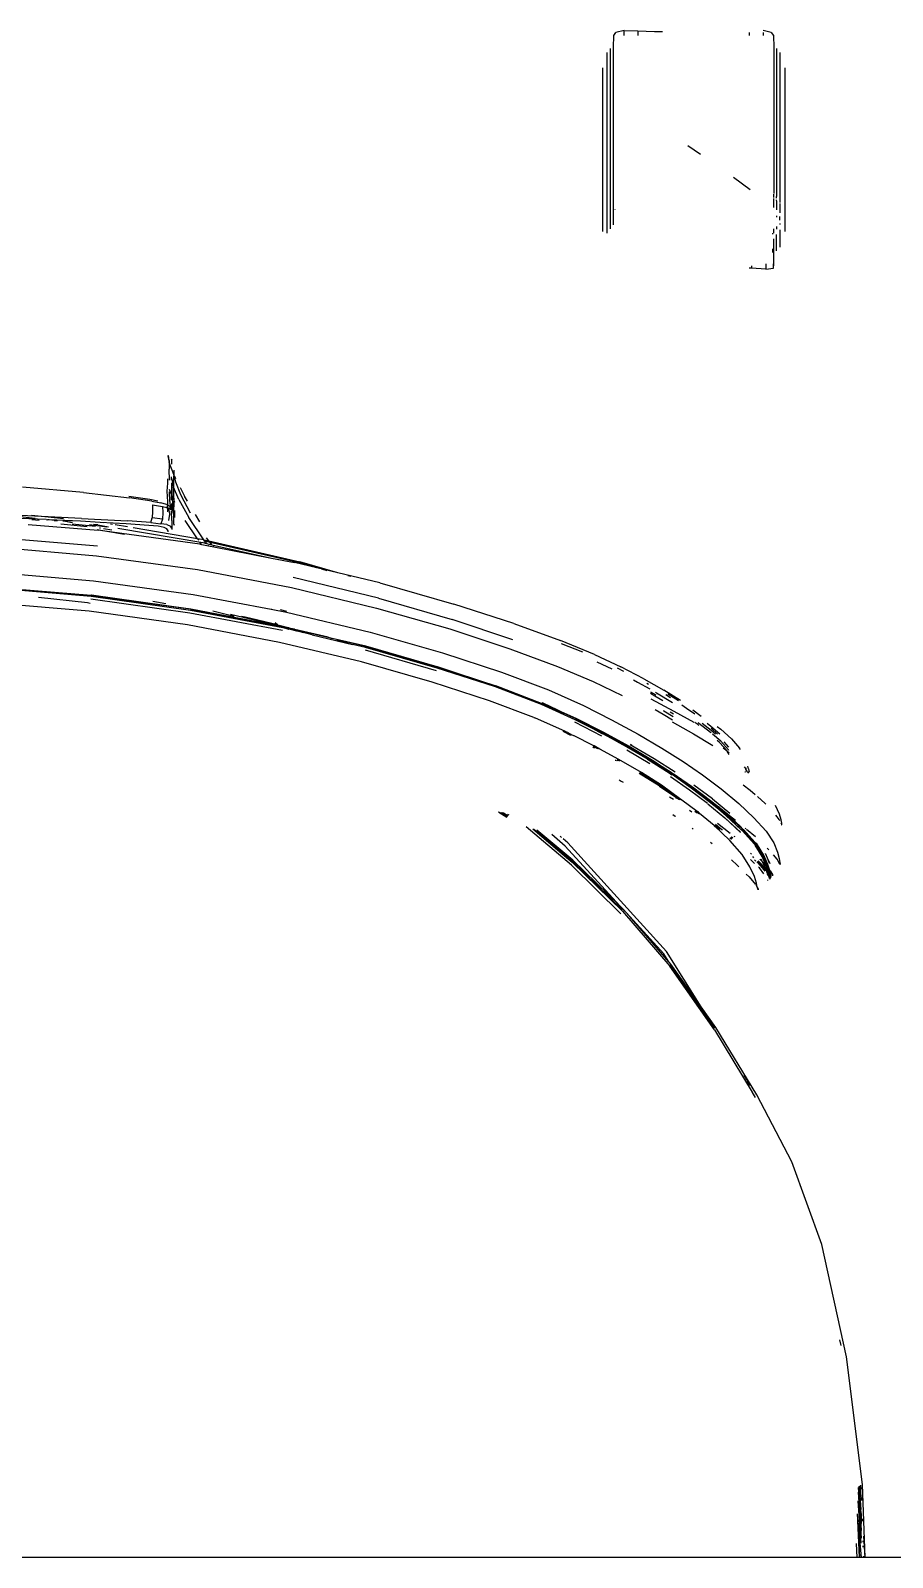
# Model space of a CAD drawing. Header units: millimetres. Extents: x -41292 to 298682, y -22072 to 33155.
# Drawn here: x 27783.1 to 27992.8, y 10760.6 to 11131.9 of the extents above; entities that cross this region are included whole.
import ezdxf

# ---------------------------------------------------------------- set-up
doc = ezdxf.new("R2010")
doc.units = ezdxf.units.MM

# ---------------------------------------------------------------- blocks, each defined once
blk = doc.blocks.new('AHSISHEUD')
for p, q in [((28554.88, 28779.97), (28552.88, 28779.47)), ((28554.88, 28779.97), (28558.18, 28779.87)), ((28554.88, 28779.52), (28554.88, 28779.97)), ((28558.18, 28779.87), (28562.28, 28779.77)), ((28558.18, 28779.87), (28558.18, 28779.61)), ((28562.28, 28779.77), (28564.22, 28779.77)), ((28590.68, 28779.47), (28588.68, 28779.97)), ((28552.28, 28775.87), (28552.38, 28778.77)), ((28552.38, 28778.77), (28552.88, 28779.47)), ((28554.88, 28778.77), (28554.88, 28779.47)), ((28558.18, 28779.47), (28558.18, 28778.77)), ((28585.38, 28778.77), (28585.38, 28779.47)), ((28588.68, 28779.47), (28588.68, 28778.77)), ((28590.68, 28779.47), (28591.18, 28778.77)), ((28591.18, 28778.77), (28591.28, 28775.87)), ((28550.78, 28730.7), (28550.78, 28774.67)), ((28551.58, 28731.79), (28551.58, 28775.57)), ((28552.28, 28732.75), (28552.28, 28775.87)), ((28591.28, 28775.87), (28591.28, 28740.34)), ((28591.98, 28775.57), (28591.98, 28739.64)), ((28592.78, 28774.67), (28592.78, 28738.19)), ((28549.58, 28770.87), (28549.58, 28731.07)), ((28593.98, 28770.87), (28593.98, 28731.07)), ((28570.37, 28752.05), (28573.47, 28749.95)), ((28585.57, 28741.25), (28581.47, 28744.25)), ((28591.28, 28740.06), (28591.28, 28740.19)), ((28591.28, 28739.39), (28591.28, 28739.94)), ((28591.28, 28736.94), (28591.28, 28739.14)), ((28591.98, 28739.19), (28591.98, 28739.59)), ((28552.58, 28736.52), (28552.58, 28736.48)), ((28591.98, 28738.67), (28591.98, 28738.77)), ((28591.98, 28738.6), (28591.98, 28736.38)), ((28592.78, 28737.88), (28592.78, 28735.64)), ((28591.28, 28730.7), (28591.28, 28731.73)), ((28591.98, 28734.88), (28591.98, 28734.59)), ((28591.98, 28732.33), (28591.98, 28731.66)), ((28592.78, 28733.88), (28592.78, 28734.74)), ((28592.78, 28733.03), (28592.78, 28732.77)), ((28592.78, 28731.48), (28592.78, 28727.27)), ((28590.98, 28730.71), (28590.98, 28730.49)), ((28591.28, 28723.27), (28591.28, 28729.35)), ((28591.98, 28726.37), (28591.98, 28730.34)), ((28590.98, 28726.87), (28590.98, 28725.97)), ((28585.88, 28722.17), (28585.3, 28722.18)), ((28585.88, 28722.76), (28585.88, 28722.17)), ((28589.38, 28721.97), (28585.88, 28722.17)), ((28589.38, 28723.27), (28589.38, 28721.97)), ((28589.38, 28721.97), (28591.18, 28722.17)), ((28591.18, 28722.17), (28591.18, 28723.27)), ((28591.18, 28722.17), (28591.28, 28723.27)), ((28443.87, 28676.54), (28444.07, 28676.64)), ((28443.87, 28676.54), (28444.17, 28674.94)), ((28444.17, 28675.44), (28444.07, 28676.64)), ((28444.87, 28675.74), (28444.67, 28675.54)), ((28444.87, 28674.54), (28444.87, 28675.74)), ((28444.17, 28675.44), (28444.17, 28674.94)), ((28444.17, 28674.94), (28444.17, 28673.34)), ((28445.32, 28672.03), (28444.17, 28674.94)), ((28444.27, 28670.64), (28444.17, 28673.34)), ((28445.32, 28672.03), (28445.27, 28671.54)), ((28445.37, 28672.54), (28445.32, 28672.03)), ((28445.37, 28671.9), (28445.32, 28672.03)), ((28445.37, 28673.04), (28445.37, 28672.54)), ((28445.37, 28672.54), (28445.37, 28671.9)), ((28423.37, 28667.64), (28408.57, 28668.94)), ((28443.77, 28669.94), (28443.67, 28667.94)), ((28443.77, 28670.94), (28443.77, 28669.94)), ((28444.77, 28667.15), (28444.27, 28668.34)), ((28444.77, 28670.64), (28444.77, 28671.44)), ((28444.87, 28670.84), (28444.77, 28671.44)), ((28444.77, 28670), (28444.77, 28667.15)), ((28444.87, 28670.84), (28445.27, 28668.94)), ((28444.97, 28667.04), (28444.97, 28669.74)), ((28445.27, 28671.54), (28445.27, 28668.94)), ((28446.57, 28665.94), (28445.27, 28668.94)), ((28445.27, 28668.94), (28445.27, 28666.84)), ((28445.47, 28671.64), (28445.37, 28671.9)), ((28445.37, 28671.9), (28445.37, 28670.94)), ((28445.47, 28671.64), (28445.78, 28671.04)), ((28445.87, 28670.14), (28445.47, 28671.64)), ((28447.07, 28667.04), (28445.87, 28670.14)), ((28446.88, 28668.89), (28447.97, 28666.74)), ((28423.37, 28667.64), (28434.57, 28666.34)), ((28434.37, 28666.74), (28439.47, 28666.04)), ((28439.97, 28665.54), (28434.57, 28666.34)), ((28439.47, 28666.04), (28441.47, 28665.64)), ((28439.97, 28665.54), (28442.17, 28665.14)), ((28440.17, 28664.64), (28440.17, 28663.04)), ((28440.17, 28664.64), (28442.57, 28664.24)), ((28443.57, 28664.74), (28442.17, 28665.14)), ((28443.57, 28664.74), (28443.77, 28664.64)), ((28443.67, 28667.94), (28443.77, 28665.34)), ((28443.77, 28665.34), (28443.77, 28664.64)), ((28443.77, 28664.64), (28444.37, 28664.34)), ((28443.77, 28664.64), (28443.77, 28663.92)), ((28444.37, 28665.44), (28444.27, 28667.84)), ((28444.37, 28665.44), (28444.45, 28664.08)), ((28444.99, 28666.63), (28444.77, 28667.15)), ((28444.77, 28665.78), (28444.77, 28667.15)), ((28444.77, 28664.93), (28444.77, 28663.45)), ((28444.99, 28666.63), (28444.97, 28667.04)), ((28445.07, 28664.54), (28444.99, 28666.63)), ((28445.31, 28665.87), (28444.99, 28666.63)), ((28445.16, 28662.96), (28445.07, 28664.54)), ((28445.27, 28666.84), (28445.31, 28665.87)), ((28445.31, 28665.87), (28445.37, 28664.14)), ((28445.57, 28665.24), (28445.31, 28665.87)), ((28446.57, 28665.94), (28448.97, 28661.54)), ((28449.37, 28662.64), (28447.07, 28667.04)), ((28448.68, 28665.56), (28447.97, 28666.74)), ((28411.59, 28661.34), (28403.53, 28662.18)), ((28414.26, 28661.04), (28407.97, 28661.34)), ((28414.79, 28661.72), (28408.07, 28662.04)), ((28410.71, 28662.15), (28414.79, 28661.72)), ((28412.58, 28660.81), (28410.8, 28661)), ((28414.26, 28661.04), (28414.63, 28661.03)), ((28414.99, 28660.99), (28414.63, 28661.03)), ((28414.79, 28661.72), (28418.47, 28661.34)), ((28422.87, 28661.34), (28414.79, 28661.72)), ((28416.21, 28660.86), (28414.99, 28660.99)), ((28422.67, 28660.64), (28414.99, 28660.99)), ((28416.21, 28660.86), (28417.08, 28660.83)), ((28422.87, 28661.34), (28434.07, 28660.74)), ((28439.77, 28660.34), (28440.07, 28661.44)), ((28440.17, 28663.04), (28440.07, 28661.44)), ((28442.57, 28661.14), (28440.07, 28661.44)), ((28442.57, 28661.14), (28442.17, 28660.04)), ((28442.57, 28664.24), (28442.67, 28662.74)), ((28442.57, 28664.24), (28443.61, 28663.96)), ((28442.67, 28662.74), (28442.57, 28661.14)), ((28443.61, 28663.96), (28443.57, 28663.74)), ((28443.67, 28664.24), (28443.61, 28663.96)), ((28443.61, 28663.96), (28443.77, 28663.92)), ((28443.77, 28663.92), (28443.77, 28662.9)), ((28443.77, 28663.92), (28444.07, 28663.84)), ((28444.07, 28663.84), (28444.27, 28662.34)), ((28444.07, 28663.84), (28444.47, 28663.64)), ((28444.27, 28662.34), (28444.07, 28660.84)), ((28444.45, 28664.08), (28444.37, 28664.34)), ((28444.57, 28663.64), (28444.45, 28664.08)), ((28444.45, 28664.08), (28444.47, 28663.64)), ((28444.47, 28663.64), (28444.57, 28663.56)), ((28444.57, 28663.64), (28444.57, 28663.56)), ((28444.57, 28663.56), (28444.77, 28663.45)), ((28444.77, 28663.45), (28444.97, 28663.34)), ((28444.87, 28660.84), (28444.77, 28663.06)), ((28444.87, 28660.84), (28444.87, 28658.94)), ((28444.97, 28663.34), (28445.16, 28662.96)), ((28445.16, 28662.96), (28445.27, 28662.74)), ((28445.17, 28662.84), (28445.16, 28662.96)), ((28445.27, 28662.34), (28445.17, 28662.84)), ((28445.27, 28662.74), (28445.27, 28662.34)), ((28445.27, 28662.34), (28445.27, 28662.14)), ((28445.37, 28660.04), (28445.37, 28664.14)), ((28445.47, 28663.24), (28445.47, 28661.54)), ((28451.12, 28656.41), (28448.07, 28660.84)), ((28452.67, 28656.15), (28448.97, 28661.54)), ((28451.67, 28660.54), (28450.61, 28662.31)), ((28409.93, 28659.84), (28426.97, 28658.45)), ((28424.27, 28659.3), (28417.88, 28659.94)), ((28420.24, 28660.44), (28418.31, 28660.64)), ((28419.37, 28660.59), (28420.24, 28660.44)), ((28420.24, 28660.44), (28420.68, 28660.42)), ((28426.28, 28659.33), (28420.65, 28659.94)), ((28427.46, 28660.38), (28422.67, 28660.64)), ((28424.81, 28659.87), (28429.02, 28659.32)), ((28426.87, 28659.75), (28425.83, 28659.86)), ((28428.57, 28658.23), (28426.67, 28658.55)), ((28426.87, 28659.75), (28429.45, 28659.31)), ((28428.57, 28658.23), (28426.97, 28658.45)), ((28427.49, 28658.93), (28427.3, 28658.96)), ((28428.35, 28660.23), (28427.46, 28660.38)), ((28433.77, 28660.04), (28427.46, 28660.38)), ((28428.26, 28658.8), (28428.24, 28658.8)), ((28430.29, 28658.44), (28428.26, 28658.8)), ((28433.35, 28657.42), (28428.57, 28658.23)), ((28451.67, 28655.05), (28428.57, 28658.23)), ((28430.43, 28659.88), (28429.94, 28659.97)), ((28434.11, 28659.27), (28431.1, 28659.77)), ((28431.75, 28658.93), (28452.37, 28655.45)), ((28439.27, 28659.64), (28433.77, 28660.04)), ((28439.77, 28660.34), (28434.07, 28660.74)), ((28451.12, 28656.41), (28435.45, 28659.04)), ((28441.57, 28659.44), (28439.27, 28659.64)), ((28439.77, 28660.34), (28442.17, 28660.04)), ((28442.97, 28659.14), (28441.57, 28659.44)), ((28443.67, 28659.84), (28442.17, 28660.04)), ((28443.67, 28658.84), (28442.97, 28659.14)), ((28443.67, 28659.84), (28444.57, 28659.44)), ((28443.97, 28658.34), (28443.67, 28658.84)), ((28443.97, 28658.04), (28443.97, 28658.34)), ((28444.87, 28658.94), (28444.57, 28659.44)), ((28444.87, 28658.94), (28444.87, 28658.64)), ((28445.47, 28659.64), (28445.37, 28660.04)), ((28400.97, 28654.45), (28426.57, 28652.25)), ((28401.07, 28656.85), (28426.77, 28654.65)), ((28452.67, 28656.15), (28451.12, 28656.41)), ((28451.39, 28656.02), (28451.12, 28656.41)), ((28451.67, 28655.05), (28452.09, 28655)), ((28451.96, 28655.19), (28451.78, 28655.45)), ((28452.12, 28654.96), (28452.09, 28655)), ((28452.12, 28654.96), (28453.77, 28654.64)), ((28452.37, 28655.45), (28453.3, 28655.24)), ((28452.91, 28655.77), (28452.57, 28655.85)), ((28452.67, 28656.15), (28453.88, 28655.87)), ((28453.07, 28655.54), (28452.91, 28655.77)), ((28454.19, 28655.48), (28452.91, 28655.77)), ((28453.07, 28655.54), (28453.3, 28655.24)), ((28453.88, 28655.87), (28453.27, 28656.64)), ((28453.3, 28655.24), (28454.6, 28654.95)), ((28453.61, 28654.85), (28453.77, 28654.64)), ((28453.77, 28654.64), (28455.05, 28654.39)), ((28453.88, 28655.87), (28475.97, 28650.75)), ((28454.6, 28654.95), (28454.19, 28655.48)), ((28475.87, 28650.55), (28454.19, 28655.48)), ((28454.6, 28654.95), (28469.12, 28651.71)), ((28455.05, 28654.39), (28454.9, 28654.58)), ((28455.05, 28654.39), (28469.12, 28651.71)), ((28426.57, 28652.25), (28451.07, 28648.95)), ((28469.12, 28651.71), (28471.28, 28651.23)), ((28469.12, 28651.71), (28474.67, 28650.65)), ((28480.1, 28649.35), (28474.67, 28650.65)), ((28480.1, 28649.35), (28475.87, 28650.55)), ((28485.22, 28648.11), (28475.97, 28650.75)), ((28400.57, 28648.35), (28425.77, 28646.15)), ((28425.77, 28646.15), (28450.07, 28642.85)), ((28451.07, 28648.95), (28473.97, 28644.55)), ((28495.17, 28641.95), (28474.37, 28646.95)), ((28485.22, 28648.11), (28480.1, 28649.35)), ((28482.65, 28648.62), (28481.36, 28648.99)), ((28495.47, 28645.65), (28485.22, 28648.11)), ((28488.39, 28647.21), (28487.68, 28647.41)), ((28400.27, 28644.75), (28425.27, 28642.65)), ((28425.27, 28642.55), (28400.27, 28644.65)), ((28425.27, 28642.35), (28400.27, 28644.45)), ((28449.37, 28639.25), (28425.27, 28642.65)), ((28425.27, 28642.65), (28449.47, 28639.35)), ((28449.37, 28639.25), (28425.27, 28642.55)), ((28449.37, 28638.95), (28425.27, 28642.35)), ((28425.29, 28642.75), (28429.23, 28642.19)), ((28450.07, 28642.85), (28469.06, 28639.25)), ((28473.97, 28644.55), (28494.67, 28639.55)), ((28495.47, 28645.65), (28513.47, 28640.45)), ((28424.77, 28638.75), (28400.07, 28640.85)), ((28412.4, 28642.16), (28424.37, 28640.85)), ((28424.37, 28640.85), (28425.01, 28640.73)), ((28448.67, 28635.45), (28424.77, 28638.75)), ((28425.17, 28641.75), (28449.27, 28638.35)), ((28443.42, 28640.56), (28440.26, 28641.12)), ((28471.87, 28634.95), (28449.37, 28639.25)), ((28471.87, 28634.75), (28449.37, 28639.05)), ((28471.87, 28634.75), (28449.37, 28638.95)), ((28449.47, 28639.35), (28465.96, 28636.2)), ((28454.86, 28638.84), (28460.06, 28637.6)), ((28469.06, 28639.25), (28468.98, 28639.32)), ((28469.06, 28639.25), (28472.77, 28638.55)), ((28472.82, 28638.73), (28471.27, 28639.1)), ((28472.77, 28638.55), (28493.07, 28633.65)), ((28494.67, 28639.55), (28512.47, 28634.45)), ((28495.17, 28641.95), (28513.07, 28636.75)), ((28528.07, 28635.75), (28513.47, 28640.45)), ((28471.07, 28631.15), (28448.67, 28635.45)), ((28449.27, 28638.35), (28471.77, 28634.15)), ((28459.14, 28638.02), (28468.35, 28635.83)), ((28462.71, 28637.34), (28461.79, 28637.52)), ((28470.59, 28635.43), (28462.71, 28637.34)), ((28465.96, 28636.2), (28466.57, 28636.05)), ((28466.57, 28636.05), (28470.24, 28635.38)), ((28468.35, 28635.83), (28468.44, 28635.81)), ((28468.44, 28635.81), (28468.54, 28635.79)), ((28468.54, 28635.79), (28470.59, 28635.43)), ((28470.59, 28635.43), (28470, 28635.95)), ((28470.24, 28635.38), (28470.41, 28635.34)), ((28470.41, 28635.34), (28470.71, 28635.32)), ((28470.62, 28635.4), (28470.59, 28635.43)), ((28470.71, 28635.32), (28470.62, 28635.4)), ((28470.99, 28635.33), (28470.62, 28635.4)), ((28470.71, 28635.32), (28471.97, 28635.05)), ((28471.98, 28635.09), (28470.99, 28635.33)), ((28470.99, 28635.33), (28471.97, 28635.15)), ((28471.9, 28634.98), (28471.87, 28634.95)), ((28471.9, 28634.98), (28472.47, 28634.85)), ((28472.85, 28634.84), (28471.95, 28635.03)), ((28471.97, 28635.05), (28472.85, 28634.84)), ((28472, 28635.57), (28472.06, 28635.51)), ((28472.47, 28634.85), (28473.03, 28634.68)), ((28472.85, 28634.84), (28472.89, 28634.81)), ((28527.77, 28631.85), (28513.07, 28636.75)), ((28528.07, 28635.75), (28539.37, 28631.65)), ((28490.97, 28626.45), (28471.07, 28631.15)), ((28471.87, 28634.79), (28472.47, 28634.65)), ((28472.47, 28634.65), (28471.87, 28634.75)), ((28472.47, 28634.65), (28473.23, 28634.42)), ((28472.89, 28634.81), (28473.03, 28634.68)), ((28473.35, 28634.72), (28472.89, 28634.81)), ((28473.03, 28634.68), (28473.11, 28634.66)), ((28473.11, 28634.66), (28473.38, 28634.39)), ((28473.22, 28634.63), (28473.11, 28634.66)), ((28473.22, 28634.63), (28475.1, 28634.08)), ((28474.87, 28634.27), (28473.22, 28634.63)), ((28473.38, 28634.39), (28473.23, 28634.42)), ((28473.74, 28634.6), (28473.35, 28634.72)), ((28475.26, 28633.94), (28473.38, 28634.39)), ((28474.73, 28634.39), (28473.74, 28634.6)), ((28474.87, 28634.27), (28473.74, 28634.6)), ((28474.76, 28634.36), (28474.73, 28634.39)), ((28474.87, 28634.27), (28474.76, 28634.36)), ((28482.92, 28632.43), (28474.76, 28634.36)), ((28474.93, 28634.22), (28474.87, 28634.27)), ((28475.1, 28634.08), (28474.93, 28634.22)), ((28475.15, 28634.19), (28474.93, 28634.22)), ((28475.1, 28634.08), (28476.87, 28633.56)), ((28475.26, 28633.94), (28475.1, 28634.08)), ((28475.22, 28634.17), (28475.15, 28634.19)), ((28475.43, 28634.1), (28475.22, 28634.17)), ((28476.87, 28633.56), (28475.26, 28633.94)), ((28475.51, 28634.08), (28475.43, 28634.1)), ((28479.02, 28633.04), (28475.51, 28634.08)), ((28484.89, 28631.86), (28475.51, 28634.08)), ((28479.02, 28633.04), (28476.87, 28633.56)), ((28479.02, 28633.04), (28488.78, 28630.71)), ((28482.92, 28632.43), (28483.84, 28632.17)), ((28492.07, 28630.25), (28483.84, 28632.17)), ((28484.89, 28631.86), (28488.78, 28630.71)), ((28492.07, 28630.15), (28484.89, 28631.86)), ((28493.07, 28633.65), (28510.67, 28628.65)), ((28512.47, 28634.45), (28527.07, 28629.65)), ((28547.67, 28628.25), (28539.37, 28631.65)), ((28491.97, 28629.95), (28488.78, 28630.71)), ((28491.87, 28629.35), (28509.17, 28624.35)), ((28509.37, 28625.05), (28491.97, 28629.95)), ((28509.37, 28624.95), (28491.97, 28629.95)), ((28509.37, 28625.25), (28492.07, 28630.25)), ((28509.37, 28625.25), (28492.07, 28630.15)), ((28510.67, 28628.65), (28525.07, 28623.95)), ((28527.07, 28629.65), (28538.67, 28625.35)), ((28544.86, 28628.8), (28539.64, 28630.87)), ((28547.67, 28628.25), (28554.07, 28625.25)), ((28508.17, 28621.55), (28490.97, 28626.45)), ((28509.47, 28625.25), (28509.37, 28625.25)), ((28523.57, 28620.35), (28509.37, 28624.95)), ((28509.47, 28625.25), (28523.67, 28620.65)), ((28523.67, 28620.55), (28509.47, 28625.25)), ((28525.07, 28623.95), (28536.47, 28619.65)), ((28538.67, 28625.35), (28547.37, 28621.65)), ((28548.28, 28626.45), (28551.87, 28624.77)), ((28554.82, 28624.14), (28553.24, 28624.96)), ((28559.67, 28622.35), (28554.07, 28625.25)), ((28522.17, 28616.95), (28508.17, 28621.55)), ((28534.77, 28616.15), (28523.57, 28620.35)), ((28534.77, 28616.05), (28523.57, 28620.35)), ((28534.77, 28616.35), (28523.67, 28620.65)), ((28534.77, 28616.35), (28523.67, 28620.55)), ((28547.37, 28621.65), (28554.37, 28618.25)), ((28557.13, 28622.09), (28558.17, 28621.55)), ((28558.17, 28621.55), (28561.14, 28619.87)), ((28559.67, 28622.35), (28564.57, 28619.55)), ((28560.81, 28620.91), (28560.37, 28621.17)), ((28532.95, 28612.93), (28522.17, 28616.95)), ((28534.77, 28616.35), (28534.87, 28616.35)), ((28541.43, 28613.43), (28534.87, 28616.35)), ((28534.92, 28616.43), (28538.75, 28614.72)), ((28535.17, 28616.45), (28534.98, 28616.53)), ((28538.75, 28614.72), (28535.17, 28616.45)), ((28536.47, 28619.65), (28544.97, 28615.85)), ((28561.28, 28619.18), (28562.57, 28618.45)), ((28562.37, 28618.15), (28561.31, 28618.75)), ((28561.37, 28617.45), (28566.97, 28614.45)), ((28564.32, 28616.95), (28562.37, 28618.15)), ((28562.48, 28619.12), (28562.77, 28618.95)), ((28562.77, 28618.95), (28566.67, 28616.55)), ((28568.57, 28617.05), (28564.57, 28619.55)), ((28566.15, 28617.73), (28565.06, 28618.4)), ((28565.53, 28618.64), (28568.07, 28617.05)), ((28532.95, 28612.93), (28533.16, 28612.84)), ((28540.64, 28609.49), (28533.16, 28612.84)), ((28540.24, 28613.68), (28534.77, 28616.15)), ((28542.97, 28612.35), (28534.77, 28616.05)), ((28538.75, 28614.72), (28543.17, 28612.75)), ((28541.43, 28613.43), (28538.75, 28614.72)), ((28542.62, 28612.85), (28541.43, 28613.43)), ((28543.07, 28612.65), (28542.62, 28612.85)), ((28544.07, 28612.15), (28543.07, 28612.65)), ((28543.07, 28612.65), (28543.17, 28612.65)), ((28543.17, 28612.75), (28549.87, 28609.35)), ((28543.17, 28612.65), (28544.07, 28612.15)), ((28544.97, 28615.85), (28551.77, 28612.35)), ((28564.37, 28613.65), (28562.39, 28614.82)), ((28566.63, 28612.26), (28564.37, 28613.65)), ((28564.38, 28614.66), (28564.57, 28614.55)), ((28564.57, 28614.55), (28566.77, 28613.15)), ((28566.86, 28613.75), (28566.07, 28614.25)), ((28566.97, 28614.45), (28571.87, 28611.75)), ((28570.07, 28615.15), (28568.9, 28615.93)), ((28572.09, 28613.71), (28570.07, 28615.15)), ((28571.57, 28614.75), (28573.62, 28613.28)), ((28539.95, 28609.57), (28541.84, 28608.66)), ((28540.67, 28609.47), (28540.64, 28609.49)), ((28541.17, 28609.25), (28540.67, 28609.47)), ((28541.17, 28609.25), (28542.17, 28608.75)), ((28542.77, 28611.85), (28549.37, 28608.45)), ((28547.35, 28610.13), (28542.97, 28612.35)), ((28547.35, 28610.13), (28543, 28612.43)), ((28544.53, 28611.9), (28544.07, 28612.15)), ((28545.79, 28611.21), (28544.53, 28611.9)), ((28544.53, 28611.9), (28549.87, 28609.25)), ((28551.37, 28608.15), (28545.79, 28611.21)), ((28549.67, 28609.25), (28545.79, 28611.21)), ((28549.67, 28609.15), (28545.79, 28611.21)), ((28549.57, 28608.95), (28547.35, 28610.13)), ((28549.67, 28608.95), (28547.35, 28610.13)), ((28549.65, 28608.91), (28549.57, 28608.95)), ((28549.77, 28609.2), (28549.67, 28609.25)), ((28555.87, 28605.85), (28549.67, 28609.15)), ((28551.8, 28607.78), (28549.67, 28608.95)), ((28549.87, 28609.35), (28556.07, 28605.95)), ((28551.77, 28612.35), (28558.27, 28608.85)), ((28558.27, 28608.85), (28564.07, 28605.45)), ((28566.57, 28611.85), (28571.77, 28608.95)), ((28571.77, 28608.95), (28576.47, 28606.15)), ((28572.77, 28611.25), (28572.09, 28611.73)), ((28573.07, 28611.01), (28572.77, 28611.25)), ((28573.07, 28611.55), (28572.91, 28611.66)), ((28573.07, 28611.55), (28575.87, 28609.35)), ((28573.87, 28611.58), (28576.07, 28609.85)), ((28575.97, 28610.75), (28575.04, 28611.48)), ((28576.08, 28609.17), (28575.87, 28609.35)), ((28578.14, 28608.84), (28575.97, 28610.75)), ((28577.58, 28608.9), (28576.07, 28610.35)), ((28576.07, 28609.85), (28577.08, 28608.96)), ((28578.37, 28607.15), (28576.38, 28608.9)), ((28577.49, 28610.73), (28578.37, 28610.05)), ((28580.97, 28607.75), (28578.37, 28610.05)), ((28542.17, 28608.75), (28542.6, 28608.51)), ((28547.52, 28606.07), (28542.6, 28608.51)), ((28547.23, 28605.72), (28547.46, 28605.59)), ((28547.27, 28605.77), (28547.7, 28605.54)), ((28547.37, 28605.89), (28548.22, 28605.43)), ((28547.43, 28605.96), (28548.52, 28605.36)), ((28548.68, 28605.33), (28547.46, 28606)), ((28547.57, 28606.05), (28547.52, 28606.07)), ((28548.98, 28605.26), (28547.57, 28606.05)), ((28553.57, 28602.75), (28548.98, 28605.26)), ((28553.86, 28606.7), (28551.37, 28608.15)), ((28553.86, 28606.7), (28551.8, 28607.78)), ((28555.42, 28605.8), (28551.8, 28607.78)), ((28555.87, 28605.85), (28552.72, 28607.58)), ((28555.87, 28605.65), (28553.86, 28606.7)), ((28555.42, 28605.8), (28553.86, 28606.7)), ((28555.87, 28605.55), (28555.42, 28605.8)), ((28555.97, 28605.75), (28555.87, 28605.85)), ((28555.91, 28605.63), (28555.87, 28605.65)), ((28561.14, 28602.45), (28555.87, 28605.55)), ((28561.57, 28602.45), (28555.97, 28605.75)), ((28559.02, 28604.03), (28555.97, 28605.75)), ((28556.07, 28605.95), (28561.77, 28602.55)), ((28556.07, 28605.85), (28561.77, 28602.55)), ((28562.17, 28602.85), (28556.37, 28606.25)), ((28556.77, 28606.12), (28556.42, 28606.32)), ((28564.07, 28605.45), (28569.27, 28602.25)), ((28578.07, 28606.85), (28577.52, 28607.33)), ((28579.93, 28604.8), (28578.07, 28606.85)), ((28578.37, 28607.15), (28580.27, 28605.05)), ((28578.97, 28605.55), (28579.93, 28604.8)), ((28579.14, 28606.99), (28580.24, 28605.72)), ((28580.97, 28607.75), (28582.97, 28605.45)), ((28583.16, 28605.13), (28582.97, 28605.45)), ((28552.72, 28602.58), (28552.82, 28602.57)), ((28552.82, 28602.57), (28552.98, 28602.48)), ((28552.82, 28602.57), (28552.94, 28602.45)), ((28553.13, 28602.6), (28553.31, 28602.49)), ((28553.19, 28602.66), (28553.6, 28602.43)), ((28553.77, 28602.39), (28553.23, 28602.7)), ((28553.77, 28602.39), (28553.26, 28602.73)), ((28559.07, 28599.55), (28553.57, 28602.75)), ((28553.87, 28602.36), (28553.77, 28602.39)), ((28555.57, 28605.05), (28561.17, 28601.75)), ((28565.87, 28599.35), (28560.53, 28602.74)), ((28561.47, 28602.25), (28561.14, 28602.45)), ((28566.47, 28599.05), (28561.47, 28602.25)), ((28561.57, 28602.25), (28561.47, 28602.25)), ((28566.57, 28599.35), (28561.57, 28602.45)), ((28566.57, 28599.05), (28561.57, 28602.25)), ((28566.57, 28599.35), (28561.66, 28602.49)), ((28561.77, 28602.55), (28566.57, 28599.35)), ((28567.27, 28599.65), (28562.17, 28602.85)), ((28569.27, 28602.25), (28573.97, 28598.95)), ((28579.97, 28604.75), (28579.93, 28604.8)), ((28580.47, 28603.91), (28579.97, 28604.75)), ((28579.97, 28604.75), (28580.41, 28604.42)), ((28580.34, 28604.93), (28580.27, 28605.05)), ((28553.67, 28597.75), (28554.17, 28597.45)), ((28558.5, 28599.37), (28563.37, 28596.35)), ((28558.55, 28599.42), (28563.37, 28596.35)), ((28563.57, 28596.35), (28558.61, 28599.47)), ((28563.57, 28596.45), (28558.63, 28599.48)), ((28563.97, 28596.45), (28559.07, 28599.55)), ((28566.48, 28598.94), (28565.87, 28599.35)), ((28566.17, 28598.55), (28570.77, 28595.35)), ((28566.53, 28599), (28566.47, 28599.05)), ((28566.67, 28599.25), (28566.57, 28599.35)), ((28566.57, 28599.35), (28566.77, 28599.25)), ((28571.18, 28595.77), (28566.57, 28599.05)), ((28571.17, 28596.15), (28566.67, 28599.25)), ((28566.77, 28599.25), (28571.28, 28596.21)), ((28566.84, 28599.3), (28571.28, 28596.21)), ((28573.97, 28598.95), (28578.47, 28595.55)), ((28584.09, 28600.91), (28584.47, 28600.45)), ((28584.44, 28599.65), (28584.27, 28599.65)), ((28584.47, 28600.65), (28584.47, 28600.45)), ((28584.51, 28600.38), (28584.47, 28600.45)), ((28584.51, 28600.38), (28584.57, 28599.95)), ((28584.87, 28599.75), (28584.51, 28600.38)), ((28584.57, 28599.95), (28584.52, 28599.81)), ((28584.87, 28599.75), (28585.07, 28599.45)), ((28585.17, 28600.45), (28584.96, 28601.12)), ((28585.17, 28599.35), (28585.07, 28599.45)), ((28585.17, 28600.45), (28585.27, 28599.65)), ((28554.17, 28597.45), (28554.62, 28597.16)), ((28563.37, 28596.35), (28563.47, 28596.25)), ((28563.47, 28596.25), (28568.19, 28593.08)), ((28563.47, 28596.25), (28568.44, 28593)), ((28568.37, 28593.25), (28563.57, 28596.45)), ((28568.6, 28592.94), (28563.57, 28596.35)), ((28568.37, 28593.25), (28563.97, 28596.45)), ((28570.77, 28595.35), (28575.13, 28592.08)), ((28571.3, 28596.05), (28571.17, 28596.15)), ((28571.27, 28596.05), (28571.17, 28596.15)), ((28575.57, 28592.55), (28571.18, 28595.77)), ((28575.57, 28592.45), (28571.18, 28595.77)), ((28572.47, 28594.95), (28571.19, 28595.8)), ((28571.95, 28595.55), (28571.27, 28596.05)), ((28571.28, 28596.21), (28571.48, 28596.06)), ((28571.48, 28596.06), (28575.87, 28592.75)), ((28571.48, 28596.06), (28575.67, 28592.75)), ((28576.37, 28593.15), (28571.87, 28596.45)), ((28572.27, 28595.3), (28571.95, 28595.55)), ((28575.57, 28592.75), (28572.27, 28595.3)), ((28575.67, 28592.75), (28572.27, 28595.3)), ((28575.57, 28592.75), (28572.47, 28594.95)), ((28578.47, 28595.55), (28582.77, 28592.05)), ((28583.81, 28596.57), (28585.57, 28595.25)), ((28585.57, 28595.25), (28586.74, 28594.21)), ((28566.88, 28592.96), (28565.94, 28593.59)), ((28567.48, 28593.29), (28567.57, 28593.27)), ((28567.57, 28593.27), (28567.63, 28593.23)), ((28567.57, 28593.27), (28567.58, 28593.22)), ((28568.89, 28592.85), (28568.37, 28593.25)), ((28572.67, 28590.05), (28568.89, 28592.85)), ((28571.37, 28589.9), (28570.78, 28590.31)), ((28575.27, 28591.95), (28579.37, 28588.55)), ((28575.64, 28592.69), (28575.57, 28592.75)), ((28577.84, 28590.62), (28575.57, 28592.55)), ((28577.84, 28590.62), (28575.57, 28592.45)), ((28579.07, 28589.92), (28575.64, 28592.69)), ((28576.31, 28592.21), (28575.64, 28592.69)), ((28575.67, 28592.75), (28575.87, 28592.65)), ((28576.31, 28592.21), (28575.67, 28592.75)), ((28575.87, 28592.75), (28578.13, 28590.92)), ((28575.87, 28592.65), (28577.1, 28591.65)), ((28579.07, 28589.92), (28576.31, 28592.21)), ((28577.1, 28591.65), (28576.31, 28592.21)), ((28580.57, 28589.55), (28576.37, 28593.05)), ((28577.1, 28591.65), (28580.07, 28589.25)), ((28578.13, 28590.92), (28577.1, 28591.65)), ((28579.67, 28589.05), (28577.84, 28590.62)), ((28579.77, 28589.05), (28577.84, 28590.62)), ((28578.13, 28590.92), (28578.37, 28590.75)), ((28580.07, 28589.35), (28578.37, 28590.75)), ((28582.77, 28592.05), (28586.47, 28588.55)), ((28587.33, 28593.69), (28589.17, 28592.05)), ((28589.17, 28592.05), (28589.37, 28591.83)), ((28592.67, 28589.45), (28591.67, 28591.55)), ((28524.42, 28589.92), (28524.31, 28589.94)), ((28524.42, 28589.92), (28526.38, 28588.67)), ((28524.68, 28589.86), (28524.57, 28589.88)), ((28524.68, 28589.86), (28526.43, 28588.74)), ((28524.93, 28589.8), (28526.5, 28588.83)), ((28526.56, 28588.92), (28525.29, 28589.71)), ((28526.61, 28588.99), (28525.54, 28589.66)), ((28526.52, 28589.43), (28526.8, 28589.26)), ((28566.7, 28589.33), (28567.27, 28588.95)), ((28567.27, 28588.95), (28567.36, 28588.88)), ((28572.04, 28590.13), (28572.45, 28589.84)), ((28572.07, 28590.15), (28572.45, 28589.84)), ((28572.23, 28590.23), (28573.07, 28589.62)), ((28572.29, 28590.26), (28573.22, 28589.56)), ((28572.45, 28589.84), (28572.53, 28589.81)), ((28573.22, 28589.56), (28572.67, 28590.05)), ((28573.02, 28589.9), (28572.74, 28590.1)), ((28576.79, 28586.66), (28573.22, 28589.56)), ((28576.79, 28586.66), (28577.47, 28586.13)), ((28580.57, 28583.05), (28576.79, 28586.66)), ((28576.94, 28586.76), (28578.06, 28585.88)), ((28578.63, 28585.64), (28577.1, 28586.87)), ((28577.58, 28587.19), (28580.7, 28584.78)), ((28579.77, 28589.35), (28579.07, 28589.92)), ((28579.37, 28588.55), (28583.17, 28585.05)), ((28579.37, 28588.55), (28583.17, 28584.95)), ((28583.27, 28585.73), (28579.67, 28589.05)), ((28579.87, 28589.25), (28579.77, 28589.35)), ((28583.27, 28585.73), (28579.77, 28589.05)), ((28583.57, 28585.85), (28579.87, 28589.25)), ((28580.07, 28589.35), (28583.44, 28586.15)), ((28581.97, 28587.9), (28580.07, 28589.35)), ((28580.07, 28589.25), (28583.87, 28585.65)), ((28586.47, 28588.55), (28589.47, 28585.25)), ((28591.72, 28589.18), (28592.57, 28588.05)), ((28592.57, 28588.05), (28592.67, 28587.87)), ((28593.07, 28588.05), (28592.67, 28589.45)), ((28592.98, 28587.32), (28593.07, 28587.15)), ((28593.27, 28587.25), (28593.07, 28588.05)), ((28593.07, 28587.15), (28593.17, 28586.85)), ((28593.17, 28586.85), (28593.27, 28586.85)), ((28593.27, 28586.85), (28593.27, 28587.25)), ((28542.07, 28577.05), (28531.05, 28586.3)), ((28532.64, 28585.84), (28540.87, 28578.92)), ((28532.93, 28585.75), (28540.04, 28579.82)), ((28542.37, 28578.25), (28533.61, 28585.55)), ((28540.57, 28581.64), (28537.29, 28584.47)), ((28539.66, 28583.75), (28539.33, 28584.04)), ((28541.17, 28582.44), (28540.04, 28583.42)), ((28571.41, 28586.02), (28571.66, 28585.84)), ((28577.47, 28586.13), (28577.5, 28586.11)), ((28578.06, 28585.88), (28578.12, 28585.85)), ((28578.77, 28585.58), (28578.63, 28585.64)), ((28583.57, 28579.65), (28580.57, 28583.05)), ((28580.59, 28583.65), (28580.97, 28583.35)), ((28580.65, 28583.68), (28581.03, 28583.38)), ((28580.83, 28583.76), (28580.97, 28583.65)), ((28581.26, 28583.56), (28580.95, 28583.81)), ((28580.97, 28583.65), (28581.07, 28583.55)), ((28581.27, 28583.65), (28581.03, 28583.84)), ((28581.07, 28583.55), (28581.16, 28583.48)), ((28581.32, 28583.6), (28581.27, 28583.65)), ((28581.59, 28584.09), (28581.77, 28583.95)), ((28583.47, 28585.55), (28583.27, 28585.73)), ((28583.51, 28585.51), (28583.47, 28585.55)), ((28583.57, 28585.45), (28583.51, 28585.51)), ((28583.61, 28585.81), (28583.57, 28585.85)), ((28586.57, 28582.15), (28583.57, 28585.45)), ((28583.67, 28585.75), (28583.61, 28585.81)), ((28586.57, 28582.45), (28583.67, 28585.75)), ((28583.87, 28585.65), (28586.69, 28582.65)), ((28583.92, 28585.69), (28586.69, 28582.65)), ((28584.52, 28585.84), (28584.32, 28586.01)), ((28586.8, 28583.93), (28584.66, 28585.72)), ((28589.47, 28585.25), (28591.27, 28582.45)), ((28539.47, 28580.44), (28540.04, 28579.82)), ((28540.04, 28579.82), (28540.87, 28578.92)), ((28540.04, 28579.82), (28542.17, 28578.05)), ((28553.87, 28567.13), (28540.57, 28581.64)), ((28541.17, 28582.44), (28565.17, 28556.04)), ((28575.87, 28582.6), (28576.26, 28582.29)), ((28585.47, 28576.65), (28583.57, 28579.65)), ((28585.86, 28579.66), (28585.59, 28579.93)), ((28586.67, 28582.35), (28586.57, 28582.45)), ((28586.65, 28582.02), (28586.57, 28582.15)), ((28586.67, 28582.05), (28586.57, 28582.15)), ((28588.47, 28579.45), (28586.67, 28582.35)), ((28586.75, 28581.86), (28586.67, 28582.05)), ((28586.69, 28582.65), (28586.87, 28582.45)), ((28588.47, 28579.15), (28586.75, 28581.86)), ((28586.87, 28582.45), (28586.97, 28582.35)), ((28586.97, 28582.35), (28588.77, 28579.45)), ((28589.47, 28577.15), (28588.47, 28579.45)), ((28588.57, 28579.35), (28588.47, 28579.45)), ((28589.47, 28576.85), (28588.47, 28579.15)), ((28588.57, 28579.05), (28588.47, 28579.15)), ((28589.57, 28577.05), (28588.57, 28579.35)), ((28588.77, 28579.45), (28588.81, 28579.35)), ((28588.81, 28579.35), (28588.87, 28579.35)), ((28588.87, 28579.35), (28589.87, 28577.05)), ((28589.3, 28579.78), (28589.27, 28579.85)), ((28589.33, 28579.71), (28589.27, 28579.75)), ((28589.73, 28578.75), (28589.33, 28579.71)), ((28590.09, 28580.75), (28589.7, 28581.15)), ((28592.07, 28578.45), (28591.19, 28579.5)), ((28591.27, 28582.45), (28592.17, 28580.15)), ((28592.17, 28580.15), (28592.57, 28578.65)), ((28540.87, 28578.92), (28542.27, 28577.75)), ((28554.07, 28565.15), (28542.07, 28577.05)), ((28542.17, 28578.05), (28554.37, 28566.15)), ((28554.47, 28565.85), (28542.27, 28577.75)), ((28553.87, 28567.13), (28542.37, 28578.25)), ((28580.96, 28578.3), (28582.37, 28577.05)), ((28582.37, 28577.05), (28582.79, 28576.63)), ((28586.57, 28574.25), (28585.47, 28576.65)), ((28586.63, 28577.45), (28585.65, 28578.39)), ((28586.11, 28579.11), (28586.38, 28578.84)), ((28586.62, 28578.3), (28586.9, 28578.02)), ((28587.13, 28577.79), (28588.07, 28576.85)), ((28587.29, 28577.93), (28588.07, 28577.15)), ((28587.46, 28578.06), (28588.37, 28577.15)), ((28587.77, 28576.35), (28587.58, 28576.54)), ((28588.9, 28574.93), (28587.77, 28576.35)), ((28587.91, 28578.44), (28588.43, 28577.91)), ((28588.07, 28577.15), (28588.37, 28576.77)), ((28588.07, 28576.85), (28589.1, 28575.63)), ((28588.07, 28576.85), (28589.08, 28575.56)), ((28588.1, 28578.59), (28588.43, 28577.91)), ((28589.22, 28576.06), (28588.37, 28577.15)), ((28588.37, 28576.77), (28589.15, 28575.81)), ((28588.37, 28576.77), (28589.16, 28575.84)), ((28588.43, 28577.91), (28588.77, 28577.55)), ((28588.43, 28577.91), (28589.17, 28576.35)), ((28589.57, 28576.75), (28588.57, 28579.05)), ((28588.77, 28577.55), (28589.54, 28576.64)), ((28589, 28578.92), (28589.77, 28577.15)), ((28589.17, 28576.35), (28589.24, 28576.13)), ((28589.4, 28575.84), (28589.27, 28576.25)), ((28589.87, 28575.25), (28589.4, 28575.84)), ((28589.4, 28575.84), (28589.54, 28575.39)), ((28589.57, 28576.75), (28589.47, 28577.15)), ((28589.54, 28576.64), (28589.47, 28576.85)), ((28589.97, 28575.25), (28589.54, 28576.64)), ((28589.54, 28576.64), (28589.64, 28576.51)), ((28589.79, 28576.33), (28589.57, 28577.05)), ((28589.64, 28576.51), (28589.57, 28576.75)), ((28589.64, 28576.51), (28589.68, 28576.46)), ((28589.97, 28575.55), (28589.68, 28576.46)), ((28589.68, 28576.46), (28589.79, 28576.33)), ((28590.27, 28577.45), (28589.73, 28578.75)), ((28590.37, 28577.35), (28589.73, 28578.75)), ((28589.77, 28577.15), (28589.8, 28577.05)), ((28590.07, 28575.45), (28589.79, 28576.33)), ((28589.79, 28576.33), (28590.12, 28575.94)), ((28589.87, 28577.05), (28590.27, 28575.77)), ((28590.03, 28575.27), (28589.97, 28575.55)), ((28590.22, 28574.77), (28590.07, 28575.45)), ((28590.19, 28575.82), (28590.27, 28575.55)), ((28590.27, 28575.77), (28590.37, 28575.65)), ((28590.27, 28575.77), (28590.37, 28575.45)), ((28590.27, 28575.55), (28590.47, 28574.65)), ((28590.37, 28575.65), (28590.97, 28574.75)), ((28590.37, 28575.45), (28590.57, 28574.55)), ((28592.67, 28577.45), (28592.07, 28578.45)), ((28592.57, 28578.65), (28592.77, 28577.65)), ((28592.77, 28577.15), (28592.67, 28577.45)), ((28592.77, 28577.65), (28592.87, 28577.25)), ((28592.87, 28577.25), (28592.77, 28577.15)), ((28584.57, 28574.85), (28585.27, 28574.15)), ((28585.27, 28574.15), (28586.81, 28572.33)), ((28587.07, 28572.65), (28586.57, 28574.25)), ((28586.92, 28572.17), (28587.14, 28571.8)), ((28587.27, 28571.65), (28587.07, 28572.65)), ((28589.54, 28575.39), (28589.57, 28575.35)), ((28589.57, 28575.35), (28589.58, 28575.27)), ((28589.58, 28575.27), (28589.67, 28575.15)), ((28589.67, 28575.15), (28589.68, 28574.93)), ((28589.67, 28575.15), (28590.15, 28574.42)), ((28589.68, 28574.93), (28590.17, 28574.15)), ((28589.68, 28574.93), (28589.77, 28574.65)), ((28589.77, 28574.65), (28590.17, 28574.15)), ((28589.97, 28575.15), (28589.87, 28575.25)), ((28589.87, 28573.25), (28589.87, 28573.45)), ((28589.97, 28575.15), (28589.97, 28575.25)), ((28590, 28575.1), (28589.97, 28575.15)), ((28590.02, 28575.02), (28590, 28575.1)), ((28590.15, 28574.42), (28590.02, 28575.02)), ((28590.1, 28574.95), (28590.02, 28575.02)), ((28590.07, 28575.15), (28590.03, 28575.27)), ((28590.1, 28574.95), (28590.07, 28575.15)), ((28590.12, 28574.92), (28590.1, 28574.95)), ((28590.12, 28574.87), (28590.12, 28574.92)), ((28590.14, 28574.85), (28590.12, 28574.87)), ((28590.17, 28574.65), (28590.14, 28574.85)), ((28590.22, 28574.77), (28590.14, 28574.85)), ((28590.15, 28574.42), (28590.17, 28574.65)), ((28590.17, 28574.4), (28590.15, 28574.42)), ((28590.27, 28574.25), (28590.17, 28574.65)), ((28590.17, 28574.35), (28590.17, 28574.4)), ((28590.17, 28574.35), (28590.17, 28574.15)), ((28590.17, 28574.35), (28590.27, 28574.25)), ((28590.17, 28574.05), (28590.17, 28574.15)), ((28590.17, 28574.05), (28590.24, 28574)), ((28590.24, 28574.7), (28590.22, 28574.77)), ((28590.27, 28574.55), (28590.24, 28574.7)), ((28590.47, 28574.4), (28590.24, 28574.7)), ((28590.24, 28574), (28590.27, 28574.05)), ((28590.27, 28573.95), (28590.24, 28574)), ((28590.27, 28574.25), (28590.27, 28574.55)), ((28590.27, 28574.05), (28590.27, 28574.25)), ((28590.27, 28573.95), (28590.27, 28573.85)), ((28590.37, 28573.75), (28590.27, 28573.95)), ((28590.27, 28573.75), (28590.27, 28573.85)), ((28590.27, 28573.85), (28590.37, 28573.65)), ((28590.37, 28573.65), (28590.37, 28573.75)), ((28590.47, 28574.65), (28590.47, 28574.4)), ((28590.47, 28574.4), (28590.47, 28574.35)), ((28590.57, 28574.25), (28590.47, 28574.35)), ((28590.47, 28574.05), (28590.47, 28574.35)), ((28590.57, 28574.55), (28590.57, 28574.25)), ((28590.57, 28573.95), (28590.57, 28574.25)), ((28590.97, 28574.75), (28590.97, 28574.45)), ((28587.22, 28571.67), (28587.27, 28571.65)), ((28587.29, 28571.55), (28587.27, 28571.65)), ((28587.37, 28571.15), (28587.29, 28571.55)), ((28587.29, 28571.55), (28587.47, 28571.25)), ((28587.47, 28571.05), (28587.37, 28571.15)), ((28587.47, 28571.25), (28587.47, 28571.05)), ((28554.67, 28566.35), (28553.87, 28567.13)), ((28556.24, 28564.54), (28553.87, 28567.13)), ((28554.47, 28565.85), (28565.97, 28552.45)), ((28556.24, 28564.54), (28554.67, 28566.35)), ((28564.57, 28555.44), (28556.24, 28564.54)), ((28565.77, 28553.52), (28556.24, 28564.54)), ((28565.77, 28553.52), (28564.57, 28555.44)), ((28573.62, 28542.56), (28565.17, 28556.04)), ((28565.85, 28553.41), (28565.77, 28553.52)), ((28566.27, 28552.95), (28565.85, 28553.41)), ((28565.97, 28552.75), (28576.87, 28537.35)), ((28576.87, 28536.95), (28565.97, 28552.45)), ((28573.62, 28542.56), (28566.27, 28552.95)), ((28577.17, 28537.55), (28573.62, 28542.56)), ((28576.87, 28536.95), (28586.01, 28521.84)), ((28587.17, 28521.15), (28577.17, 28537.55)), ((28584.67, 28524.94), (28584.04, 28525.94)), ((28584.67, 28524.94), (28585.32, 28523.44)), ((28586.01, 28521.84), (28586.05, 28521.74)), ((28586.05, 28521.74), (28586.77, 28520.55)), ((28595.67, 28504.85), (28587.17, 28521.15)), ((28602.97, 28484.75), (28595.67, 28504.85)), ((28608.97, 28457.45), (28602.97, 28484.75)), ((28607.25, 28461.62), (28607.57, 28460.22)), ((28608.21, 28457.07), (28608.21, 28457.03)), ((28612.87, 28426.45), (28608.97, 28457.45)), ((28611.84, 28424.56), (28612.55, 28413.4)), ((28611.87, 28425.65), (28612.54, 28415.2)), ((28612.53, 28416.97), (28611.87, 28425.65)), ((28611.97, 28425.76), (28612.53, 28416.97)), ((28612.05, 28425.86), (28612.08, 28425.89)), ((28612.51, 28419.34), (28612.05, 28425.86)), ((28612.51, 28420.33), (28612.15, 28425.97)), ((28612.32, 28426.18), (28612.49, 28423.24)), ((28612.41, 28426.28), (28612.48, 28425.19)), ((28612.59, 28423.25), (28612.63, 28422.56)), ((28613.55, 28408.67), (28612.87, 28426.45)), ((28612.56, 28412.14), (28611.77, 28422.44)), ((28611.62, 28417.57), (28612.02, 28408.67)), ((28611.64, 28418.33), (28611.8, 28416.58)), ((28611.8, 28416.58), (28611.67, 28419.24)), ((28611.8, 28416.58), (28612.5, 28408.67)), ((28612.18, 28408.67), (28611.8, 28416.58)), ((28612.51, 28419.34), (28612.52, 28418.09)), ((28612.53, 28416.55), (28612.53, 28416.97)), ((28612.79, 28418.05), (28612.82, 28417.48)), ((28611.6, 28408.67), (28611.44, 28412.1)), ((28613.01, 28412.42), (28612.99, 28412.75)), ((28613.13, 28413.85), (28613.43, 28408.67)), ((28611.6, 28408.67), (28136.91, 28408.67)), ((28612.02, 28408.67), (28611.6, 28408.67)), ((28612.18, 28408.67), (28612.02, 28408.67)), ((28612.5, 28408.67), (28612.18, 28408.67)), ((28613.43, 28408.67), (28612.5, 28408.67)), ((28613.06, 28411.19), (28613.04, 28411.46)), ((28613.13, 28409.1), (28613.15, 28408.84)), ((28613.55, 28408.67), (28613.43, 28408.67)), ((29072.05, 28408.67), (28613.55, 28408.67))]:
    blk.add_line(p, q)

msp = doc.modelspace()

# ---------------------------------------------------------------- block references
msp.add_blockref('AHSISHEUD', (-627.37, -17648.09))

doc.saveas('drawing.dxf')
